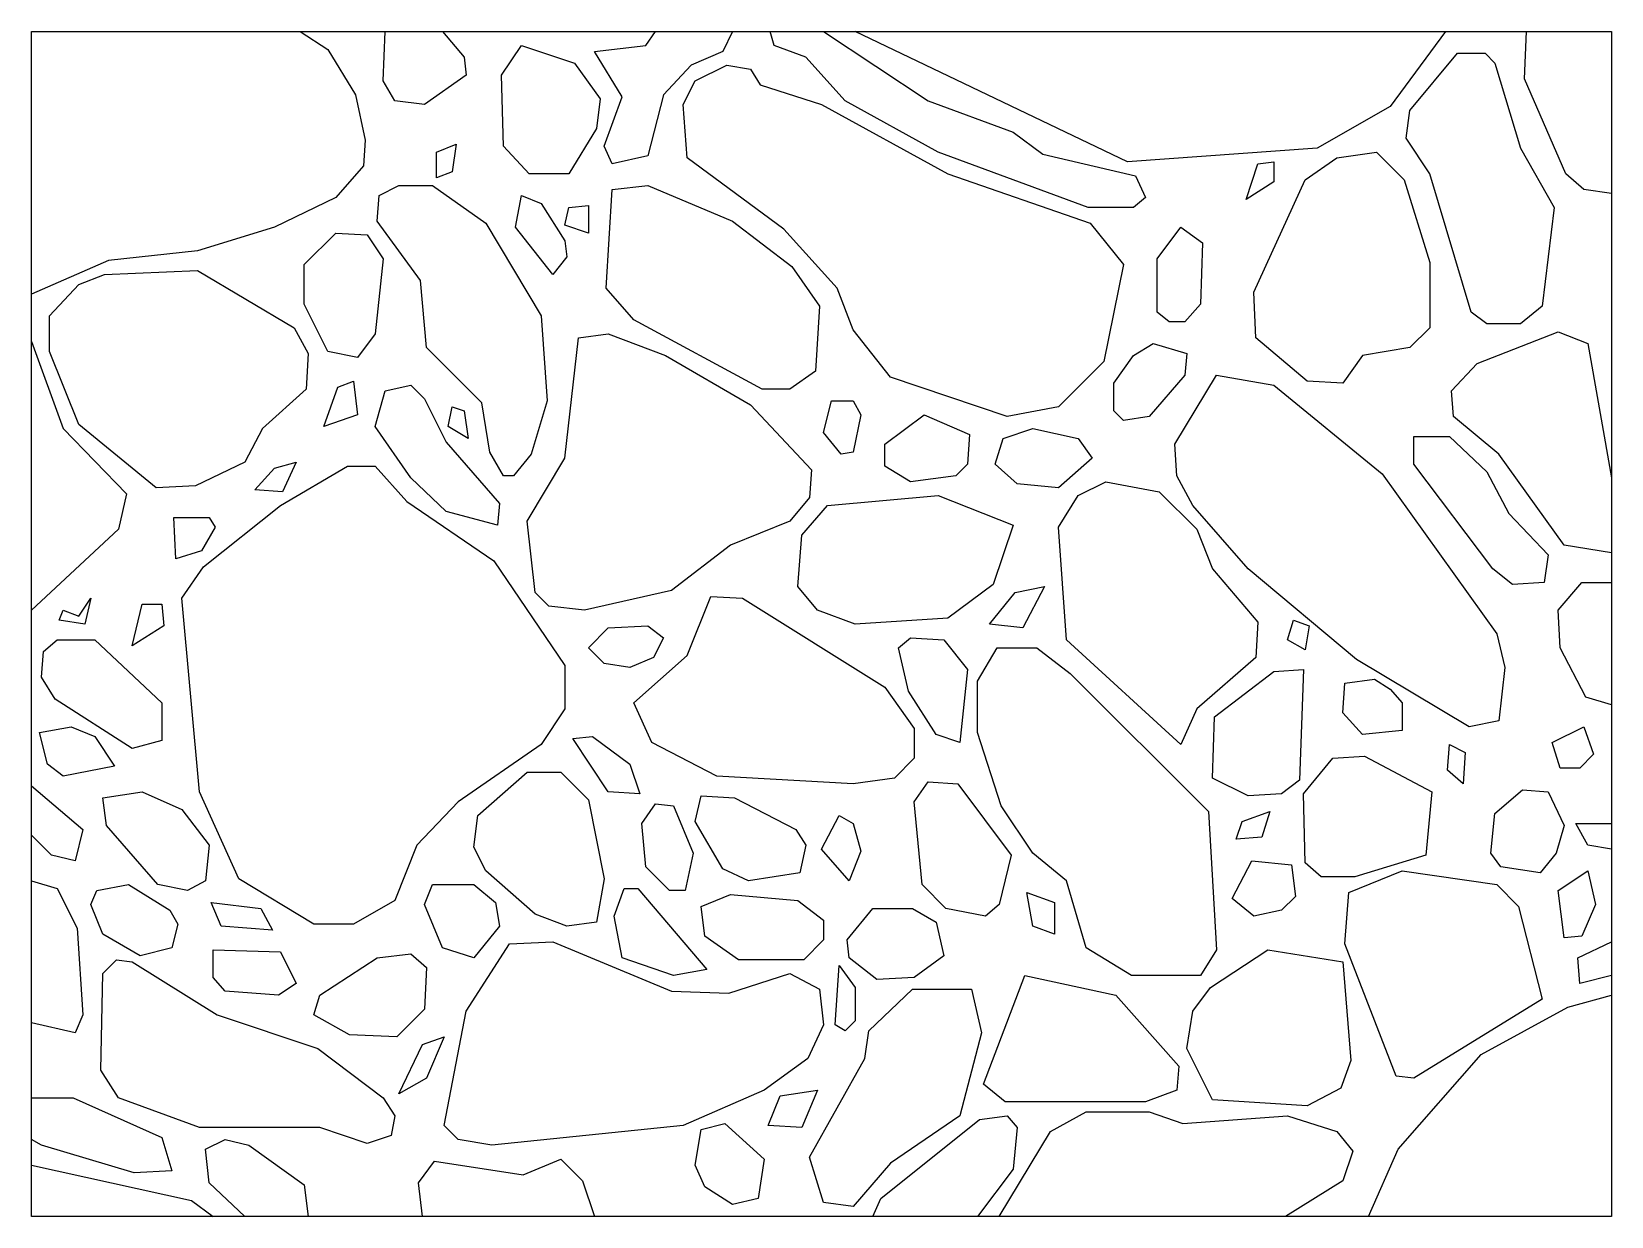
# Model space of a CAD drawing. Header units: metres. Extents: x 0 to 80, y 0 to 60.
import ezdxf

# ---------------------------------------------------------------- set-up
doc = ezdxf.new("R2010")
doc.units = ezdxf.units.M

msp = doc.modelspace()

# ---------------------------------------------------------------- linework, layer by layer
at = {"layer": '2', "color": 0}
for points in [[(15, 59.1), (16.4, 56.8), (16.9, 54.5), (16.8, 53.2), (15.4, 51.6), (12.3, 50.1), (8.4, 48.9), (3.9, 48.4), (0, 46.7), (0, 60), (13.6, 60), (15, 59.1)], [(0, 0), (0, 60), (80, 60), (80, 0), (0, 0)], [(17.9, 60), (20.8, 60), (21.9, 58.7), (22, 57.8), (19.9, 56.3), (18.4, 56.5), (17.8, 57.5), (17.9, 60)], [(35.5, 60), (35, 59), (33.4, 58.3), (32, 56.8), (31.2, 53.7), (29.4, 53.3), (29, 54.2), (29.9, 56.7), (28.5, 59), (31.1, 59.3), (31.6, 60), (35.5, 60)], [(37.4, 60), (40.1, 60), (45.4, 56.5), (49.7, 54.9), (51.2, 53.8), (55.9, 52.7), (56.4, 51.6), (55.8, 51.1), (53.5, 51.1), (45.9, 53.9), (41.2, 56.5), (39.2, 58.7), (37.6, 59.3), (37.4, 60)], [(41.7, 60), (71.6, 60), (68.8, 56.2), (65.1, 54.1), (55.5, 53.4), (41.7, 60)], [(75.7, 60), (80, 60), (80, 51.8), (78.6, 52), (77.7, 52.8), (75.6, 57.6), (75.7, 60)], [(24.8, 59.3), (27.5, 58.4), (28.8, 56.6), (28.6, 55.1), (27.2, 52.8), (25.2, 52.8), (23.9, 54.2), (23.8, 57.8), (24.8, 59.3)], [(72.2, 58.9), (73.6, 58.9), (74.1, 58.4), (75.4, 54.1), (77.1, 51.1), (76.5, 46.1), (75.4, 45.2), (73.7, 45.2), (72.9, 45.8), (70.8, 52.8), (69.6, 54.6), (69.8, 56), (72.2, 58.9)], [(33.6, 57.5), (35.2, 58.3), (36.4, 58.1), (36.9, 57.3), (40, 56.3), (46.4, 52.8), (53.6, 50.3), (55.3, 48.2), (54.3, 43.3), (52, 41), (49.4, 40.5), (43.5, 42.5), (41.6, 44.9), (40.8, 47), (38.1, 50), (33.2, 53.6), (33, 56.3), (33.6, 57.5)], [(21.5, 54.3), (21.3, 52.9), (20.5, 52.6), (20.5, 53.9), (21.5, 54.3)], [(68.1, 53.9), (69.5, 52.5), (70.8, 48.3), (70.8, 45), (69.8, 44), (67.4, 43.6), (66.4, 42.2), (64.6, 42.3), (62, 44.5), (61.9, 46.8), (64.5, 52.5), (66.1, 53.6), (68.1, 53.9)], [(62.9, 53.4), (62.9, 52.4), (61.5, 51.5), (62.1, 53.3), (62.9, 53.4)], [(18.6, 52.2), (20.3, 52.2), (23, 50.3), (25.8, 45.6), (26.1, 41.3), (25.3, 38.6), (24.4, 37.5), (23.9, 37.5), (23.2, 38.7), (22.8, 41.2), (20, 44), (19.7, 47.4), (17.5, 50.4), (17.6, 51.7), (18.6, 52.2)], [(29.4, 52), (31.2, 52.2), (35.5, 50.4), (38.5, 48.1), (39.9, 46.1), (39.7, 42.8), (38.4, 41.9), (37, 41.9), (30.5, 45.4), (29.1, 47), (29.4, 52)], [(24.8, 51.7), (25.8, 51.3), (27, 49.4), (27.1, 48.6), (26.4, 47.7), (24.5, 50.1), (24.8, 51.7)], [(27.2, 51.1), (28.2, 51.2), (28.2, 49.8), (27, 50.2), (27.2, 51.1)], [(15.4, 49.8), (17, 49.7), (17.8, 48.5), (17.4, 44.7), (16.5, 43.5), (15, 43.8), (13.8, 46.2), (13.8, 48.2), (15.4, 49.8)], [(58.2, 50.1), (59.3, 49.3), (59.2, 46.2), (58.4, 45.3), (57.6, 45.3), (57, 45.8), (57, 48.5), (58.2, 50.1)], [(0.9, 45.6), (2.4, 47.2), (3.7, 47.7), (8.4, 47.9), (13.3, 45), (14, 43.7), (13.9, 41.9), (11.7, 39.9), (10.8, 38.2), (8.3, 37), (6.3, 36.9), (2.4, 40.1), (0.9, 43.8), (0.9, 45.6)], [(0, 44.3), (1.6, 39.9), (4.8, 36.6), (4.4, 34.8), (0, 30.7), (0, 44.3)], [(39.5, 37.8), (39.4, 36.4), (38.4, 35.2), (35.4, 34), (32.4, 31.7), (28, 30.7), (26.2, 30.9), (25.5, 31.6), (25.1, 35.2), (27, 38.4), (27.7, 44.5), (29.2, 44.7), (32.1, 43.6), (36.4, 41.1), (39.5, 37.8)], [(58.5, 43.7), (58.4, 42.6), (56.6, 40.5), (55.3, 40.3), (54.8, 40.8), (54.8, 42.2), (55.8, 43.6), (56.8, 44.2), (58.5, 43.7)], [(73.2, 43.2), (77.3, 44.8), (78.8, 44.2), (80, 37.4), (80, 33.6), (77.6, 34), (74.3, 38.6), (72, 40.5), (71.9, 41.8), (73.2, 43.2)], [(60, 42.6), (62.9, 42.1), (68.4, 37.6), (74.2, 29.5), (74.6, 27.8), (74.3, 25.1), (72.8, 24.8), (67.1, 28.2), (61.6, 32.8), (58.8, 36), (58, 37.5), (57.9, 39.1), (60, 42.6)], [(16.3, 42.3), (16.5, 40.6), (14.8, 40), (15.5, 42), (16.3, 42.3)], [(17.9, 41.8), (19.2, 42.1), (19.9, 41.4), (21, 39.2), (23.7, 36.1), (23.6, 35), (21, 35.7), (19.2, 37.4), (17.4, 40), (17.9, 41.8)], [(21.3, 41), (21.9, 40.8), (22.1, 39.4), (21.1, 40), (21.3, 41)], [(40.5, 41.3), (41.6, 41.3), (42, 40.6), (41.6, 38.7), (41, 38.6), (40.1, 39.7), (40.5, 41.3)], [(47.5, 39.6), (47.4, 38.1), (46.8, 37.5), (44.5, 37.2), (43.2, 38), (43.2, 39.1), (45.2, 40.6), (47.5, 39.6)], [(53.7, 38.4), (52, 36.9), (49.9, 37.1), (48.8, 38.1), (49.2, 39.4), (50.7, 39.9), (53, 39.4), (53.7, 38.4)], [(70, 39.5), (71.8, 39.5), (73.7, 37.7), (74.8, 35.6), (76.8, 33.5), (76.6, 32.1), (75, 32), (74, 32.8), (70, 38.1), (70, 39.5)], [(17.4, 38), (19, 36.2), (23.4, 33.2), (27, 27.9), (27, 25.7), (25.8, 23.9), (21.6, 21), (19.5, 18.8), (18.4, 16), (16.3, 14.8), (14.3, 14.8), (10.5, 17.1), (8.5, 21.5), (7.6, 31.3), (8.7, 32.9), (12.6, 36), (16, 38), (17.4, 38)], [(13.4, 38.2), (12.7, 36.7), (11.3, 36.8), (12.3, 37.9), (13.4, 38.2)], [(54.4, 37.2), (57.1, 36.7), (59, 34.8), (59.8, 32.8), (62.1, 30.1), (62, 28.3), (59, 25.7), (58.2, 23.9), (52.4, 29.2), (52, 34.9), (53, 36.5), (54.4, 37.2)], [(49.7, 35), (48.7, 32), (46.4, 30.3), (41.7, 30), (39.8, 30.7), (38.8, 31.9), (39, 34.5), (40.3, 36), (45.9, 36.5), (49.7, 35)], [(9, 35.4), (9.3, 34.9), (8.6, 33.7), (7.3, 33.3), (7.2, 35.4), (9, 35.4)], [(78.5, 32.1), (80, 32.1), (80, 25.9), (78.7, 26.3), (77.4, 28.8), (77.3, 30.7), (78.5, 32.1)], [(3, 31.3), (2.7, 30), (1.4, 30.2), (1.6, 30.7), (2.4, 30.4), (3, 31.3)], [(30.5, 26), (33.2, 28.4), (34.4, 31.4), (36, 31.3), (43.2, 26.8), (44.7, 24.7), (44.7, 23.2), (43.7, 22.2), (41.6, 21.9), (34.7, 22.3), (31.4, 24), (30.5, 26)], [(51.3, 31.9), (50.2, 29.8), (48.5, 30), (49.8, 31.6), (51.3, 31.9)], [(6.6, 31), (6.7, 29.9), (5.1, 28.9), (5.6, 31), (6.6, 31)], [(32, 29.3), (31.5, 28.3), (30.3, 27.8), (29, 28), (28.2, 28.8), (29.2, 29.8), (31.2, 29.9), (32, 29.3)], [(63.9, 30.2), (64.7, 29.9), (64.5, 28.7), (63.6, 29.2), (63.9, 30.2)], [(0.6, 28.6), (1.3, 29.2), (3.2, 29.2), (6.6, 26), (6.6, 24.1), (5.1, 23.7), (1.2, 26.2), (0.5, 27.3), (0.6, 28.6)], [(44.5, 29.3), (46.2, 29.2), (47.4, 27.7), (47, 24), (45.8, 24.4), (44.4, 26.6), (43.9, 28.8), (44.5, 29.3)], [(48.9, 28.8), (50.9, 28.8), (52.6, 27.5), (59.6, 20.5), (60, 13.5), (59.2, 12.2), (55.7, 12.2), (53.4, 13.6), (52.4, 17), (50.7, 18.4), (49.1, 20.8), (47.9, 24.5), (47.9, 27.1), (48.9, 28.8)], [(64.4, 27.7), (64.2, 22.1), (63.3, 21.4), (61.6, 21.3), (59.8, 22.2), (59.9, 25.3), (62.9, 27.6), (64.4, 27.7)], [(66.5, 27), (68, 27.2), (68.8, 26.7), (69.4, 26), (69.4, 24.6), (67.4, 24.4), (66.4, 25.5), (66.5, 27)], [(0.4, 24.5), (2, 24.8), (3.2, 24.3), (4.2, 22.8), (1.6, 22.3), (0.8, 22.9), (0.4, 24.5)], [(78.6, 24.8), (79.1, 23.4), (78.4, 22.7), (77.4, 22.7), (77, 24), (78.6, 24.8)], [(27.4, 24.2), (28.4, 24.3), (30.3, 22.9), (30.8, 21.4), (29.2, 21.5), (27.4, 24.2)], [(70.9, 21.5), (70.6, 18.3), (67, 17.2), (65.3, 17.2), (64.5, 17.9), (64.4, 21.4), (65.9, 23.2), (67.5, 23.3), (70.9, 21.5)], [(71.8, 23.9), (72.6, 23.5), (72.5, 21.9), (71.7, 22.6), (71.8, 23.9)], [(25.1, 22.5), (26.8, 22.5), (28.2, 21.1), (29, 17.1), (28.6, 14.9), (27.1, 14.7), (25.5, 15.3), (23, 17.5), (22.4, 18.7), (22.6, 20.3), (25.1, 22.5)], [(0, 21.8), (2.6, 19.6), (2.2, 18), (1, 18.3), (0, 19.3), (0, 21.8)], [(45.4, 22), (46.9, 21.9), (49.6, 18.3), (49, 15.8), (48.3, 15.2), (46.3, 15.6), (45.1, 16.8), (44.7, 21), (45.4, 22)], [(76.8, 21.5), (77.6, 19.8), (77.2, 18.4), (76.4, 17.4), (74.4, 17.7), (73.9, 18.4), (74.1, 20.4), (75.5, 21.6), (76.8, 21.5)], [(3.6, 21.2), (5.6, 21.5), (7.6, 20.6), (9, 18.8), (8.8, 17), (7.9, 16.5), (6.4, 16.8), (3.8, 19.8), (3.6, 21.2)], [(31.6, 20.9), (32.5, 20.8), (33.5, 18.4), (33.1, 16.5), (32.3, 16.5), (31.1, 17.7), (30.9, 19.9), (31.6, 20.9)], [(33.9, 21.3), (35.6, 21.2), (38.7, 19.6), (39.2, 18.8), (38.9, 17.4), (36.3, 17), (35, 17.6), (33.6, 20), (33.9, 21.3)], [(40.9, 20.3), (41.6, 19.9), (42, 18.5), (41.4, 17), (40, 18.6), (40.9, 20.3)], [(62.7, 20.5), (62.3, 19.2), (61, 19.1), (61.3, 20), (62.7, 20.5)], [(78.2, 19.9), (80, 19.9), (80, 18.6), (78.8, 18.8), (78.2, 19.9)], [(63.8, 17.8), (64, 16.2), (63.3, 15.5), (61.9, 15.2), (60.8, 16.1), (61.8, 18), (63.8, 17.8)], [(0, 17), (1.3, 16.6), (2.3, 14.6), (2.6, 10.2), (2.2, 9.3), (0, 9.8), (0, 17)], [(3.3, 16.5), (4.9, 16.8), (7, 15.5), (7.4, 14.8), (7.1, 13.6), (5.5, 13.2), (3.6, 14.3), (3, 15.8), (3.3, 16.5)], [(20.3, 16.8), (22.4, 16.8), (23.5, 15.9), (23.7, 14.7), (22.4, 13.1), (20.8, 13.6), (19.9, 15.8), (20.3, 16.8)], [(66.7, 16.4), (69.4, 17.5), (74.2, 16.8), (75.3, 15.7), (76.5, 11), (70, 7), (69.1, 7.1), (66.5, 13.8), (66.7, 16.4)], [(78.8, 17.5), (79.2, 15.8), (78.5, 14.2), (77.6, 14.1), (77.3, 16.5), (78.8, 17.5)], [(30, 16.6), (30.7, 16.6), (34.2, 12.5), (32.5, 12.2), (29.9, 13.1), (29.5, 15.2), (30, 16.6)], [(33.9, 15.7), (35.4, 16.3), (38.8, 16), (40.1, 15), (40.1, 14), (39.1, 13), (35.8, 13), (34.1, 14.2), (33.9, 15.7)], [(50.4, 16.4), (51.8, 15.9), (51.8, 14.3), (50.7, 14.7), (50.4, 16.4)], [(9.1, 15.9), (11.6, 15.6), (12.2, 14.5), (9.6, 14.7), (9.1, 15.9)], [(41.3, 14), (42.6, 15.6), (44.6, 15.6), (45.8, 14.9), (46.2, 13.2), (44.7, 12.1), (42.8, 12), (41.4, 13.1), (41.3, 14)], [(39.9, 11.5), (40.1, 9.7), (39.3, 8), (37.1, 6.4), (33, 4.6), (23.3, 3.6), (21.6, 3.9), (20.9, 4.6), (22, 10.4), (24.2, 13.8), (26.4, 13.9), (32.4, 11.4), (35.3, 11.3), (38.4, 12.3), (39.9, 11.5)], [(80, 13.9), (80, 12.2), (78.4, 11.8), (78.3, 13.1), (80, 13.9)], [(3.6, 12.3), (4.3, 13), (5.1, 12.9), (9.4, 10.2), (14.5, 8.5), (17.8, 6), (18.4, 5.1), (18.2, 4.1), (17, 3.7), (14.6, 4.5), (8.5, 4.5), (4.4, 6), (3.5, 7.4), (3.6, 12.3)], [(9.2, 13.5), (12.6, 13.4), (13.4, 11.8), (12.5, 11.2), (9.8, 11.4), (9.2, 12.1), (9.2, 13.5)], [(20, 12.6), (19.9, 10.5), (18.5, 9.1), (16.1, 9.2), (14.3, 10.2), (14.6, 11.2), (17.5, 13.1), (19.2, 13.3), (20, 12.6)], [(66.4, 12.9), (66.8, 7.9), (66.3, 6.5), (64.6, 5.6), (59.8, 5.9), (58.5, 8.5), (58.8, 10.4), (59.7, 11.6), (62.6, 13.5), (66.4, 12.9)], [(40.9, 12.7), (41.7, 11.6), (41.7, 9.9), (41.2, 9.4), (40.7, 9.7), (40.9, 12.7)], [(58.1, 7.6), (58, 6.4), (56.4, 5.8), (49.3, 5.8), (48.2, 6.7), (50.3, 12.2), (54.9, 11.2), (58.1, 7.6)], [(47.6, 11.5), (48.1, 9.3), (47, 5.1), (43.5, 2.7), (41.6, 0.5), (40.1, 0.7), (39.4, 3), (42.2, 8), (42.4, 9.4), (44.6, 11.5), (47.6, 11.5)], [(80, 11.2), (80, 0), (67.7, 0), (69.2, 3.4), (73.4, 8.2), (77.8, 10.6), (80, 11.2)], [(20.9, 9.1), (20, 7), (18.6, 6.2), (19.8, 8.7), (20.9, 9.1)], [(39.8, 6.4), (39, 4.5), (37.3, 4.6), (37.9, 6.1), (39.8, 6.4)], [(0, 6), (2.1, 6), (6.6, 4), (7.1, 2.3), (5.2, 2.2), (0.5, 3.6), (0, 3.9), (0, 6)], [(49.9, 4.5), (49.7, 2.4), (47.9, 0), (42.6, 0), (43, 0.9), (48, 4.9), (49.4, 5.1), (49.9, 4.5)], [(66.9, 3.3), (66.4, 1.8), (63.5, 0), (49, 0), (51.6, 4.3), (53.4, 5.3), (56.6, 5.3), (58.3, 4.7), (63.6, 5.1), (66.1, 4.3), (66.9, 3.3)], [(33.9, 4.4), (35.1, 4.7), (37.1, 2.9), (36.8, 0.9), (35.5, 0.6), (34.1, 1.5), (33.6, 2.6), (33.9, 4.4)], [(8.8, 3.4), (9.8, 3.9), (11, 3.6), (13.8, 1.6), (14, 0), (10.8, 0), (9, 1.7), (8.8, 3.4)], [(0, 2.6), (8.1, 0.8), (9.2, 0), (0, 0), (0, 2.6)], [(19.6, 1.7), (20.4, 2.8), (24.9, 2.1), (26.8, 2.9), (27.9, 1.8), (28.5, 0), (19.8, 0), (19.6, 1.7)]]:
    msp.add_lwpolyline(points, dxfattribs=at)

doc.saveas('drawing.dxf')
